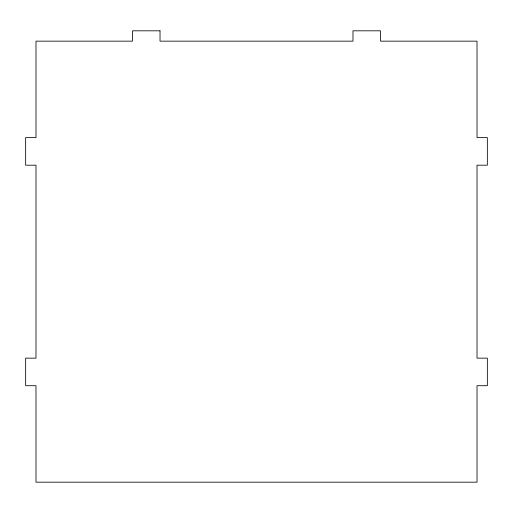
<?xml version="1.0" encoding="UTF-8"?>
<svg xmlns="http://www.w3.org/2000/svg" width="513" height="513" viewBox="0 0 513 513"><rect width="100%" height="100%" fill="white"/><g stroke="black" fill="none" stroke-linecap="round" stroke-linejoin="round"><path stroke-width="0.77" d="M160.024 30.818L132.463 30.818L132.463 41.155L35.987 41.155L35.987 137.631L25.65 137.631L25.65 165.192L35.987 165.192L35.987 358.145L25.65 358.145L25.65 385.705L35.987 385.705L35.987 482.182L477.013 482.182L477.013 385.705L487.35 385.705L487.35 358.145L477.013 358.145L477.013 165.192L487.35 165.192L487.35 137.631L477.013 137.631L477.013 41.155L380.537 41.155L380.537 30.818L352.976 30.818L352.976 41.155L160.024 41.155L160.024 30.818"/></g></svg>
